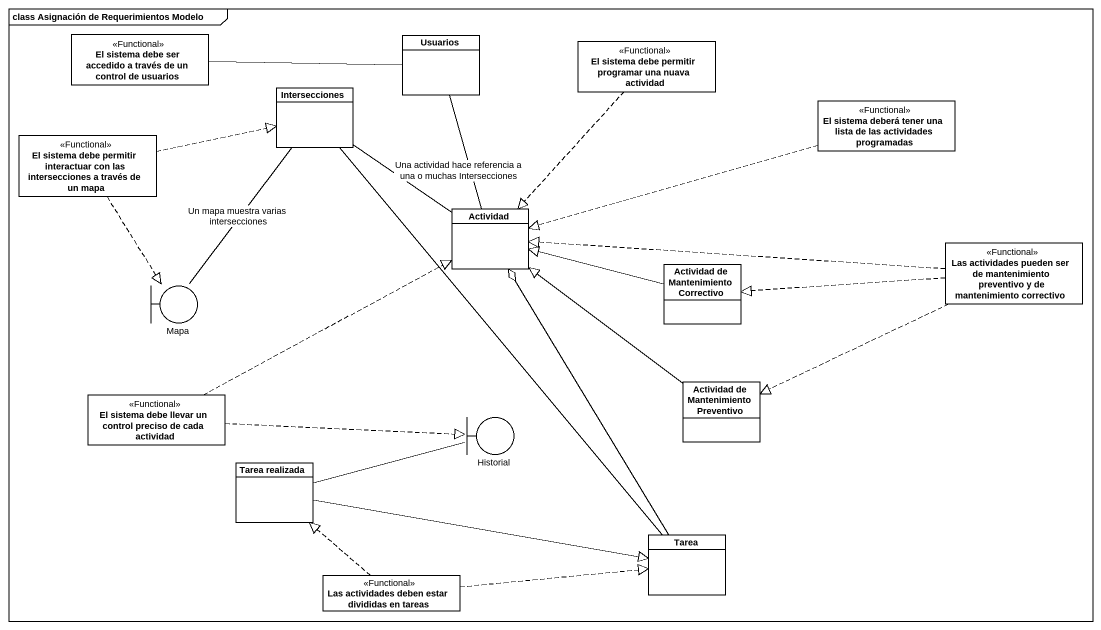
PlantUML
@startuml
mainframe class Asignación de Requerimientos Modelo
allowmixing
hide circle
hide empty members
class "El sistema debe ser accedido a través de un control de usuarios" as El_sistema_debe_ser <<Functional>>
class Usuarios
class "El sistema debe permitir programar una nuava actividad" as El_sistema_debe_permitir <<Functional>>
class Intersecciones
class "El sistema deberá tener una lista de las actividades programadas" as El_sistema_deberá_tener_una <<Functional>>
class "El sistema debe permitir interactuar con las intersecciones a través de un mapa" as El_sistema_debe_permitir_2 <<Functional>>
class Actividad
class "Las actividades pueden ser de mantenimiento preventivo y de mantenimiento correctivo" as Las_actividades_pueden_ser <<Functional>>
class "Actividad de Mantenimiento Correctivo" as Actividad_de_Mantenimiento
boundary Mapa
class "El sistema debe llevar un control preciso de cada actividad" as El_sistema_debe_llevar_un <<Functional>>
class "Actividad de Mantenimiento Preventivo" as Actividad_de_Mantenimiento_2
boundary Historial
class "Tarea realizada" as Tarea_realizada
class Tarea
class "Las actividades deben estar divididas en tareas" as Las_actividades_deben_estar <<Functional>>
El_sistema_debe_ser -right- Usuarios
El_sistema_debe_permitir ..|> Actividad
Intersecciones -- Actividad : Una actividad hace referencia a una o muchas Intersecciones
Intersecciones -- Mapa : Un mapa muestra varias intersecciones
El_sistema_deberá_tener_una .left.|> Actividad
El_sistema_debe_permitir_2 .right.|> Intersecciones
El_sistema_debe_permitir_2 ..|> Mapa
Actividad -up- Usuarios
Las_actividades_pueden_ser .left.|> Actividad
Las_actividades_pueden_ser .left.|> Actividad_de_Mantenimiento
Las_actividades_pueden_ser .left.|> Actividad_de_Mantenimiento_2
Actividad_de_Mantenimiento -left-|> Actividad
El_sistema_debe_llevar_un .right.|> Actividad
El_sistema_debe_llevar_un .right.|> Historial
Actividad_de_Mantenimiento_2 -up-|> Actividad
Tarea_realizada -right- Historial
Tarea_realizada -right-|> Tarea
Tarea -up- Intersecciones
Tarea -up-o Actividad
Las_actividades_deben_estar .up.|> Tarea_realizada
Las_actividades_deben_estar .right.|> Tarea
@enduml
